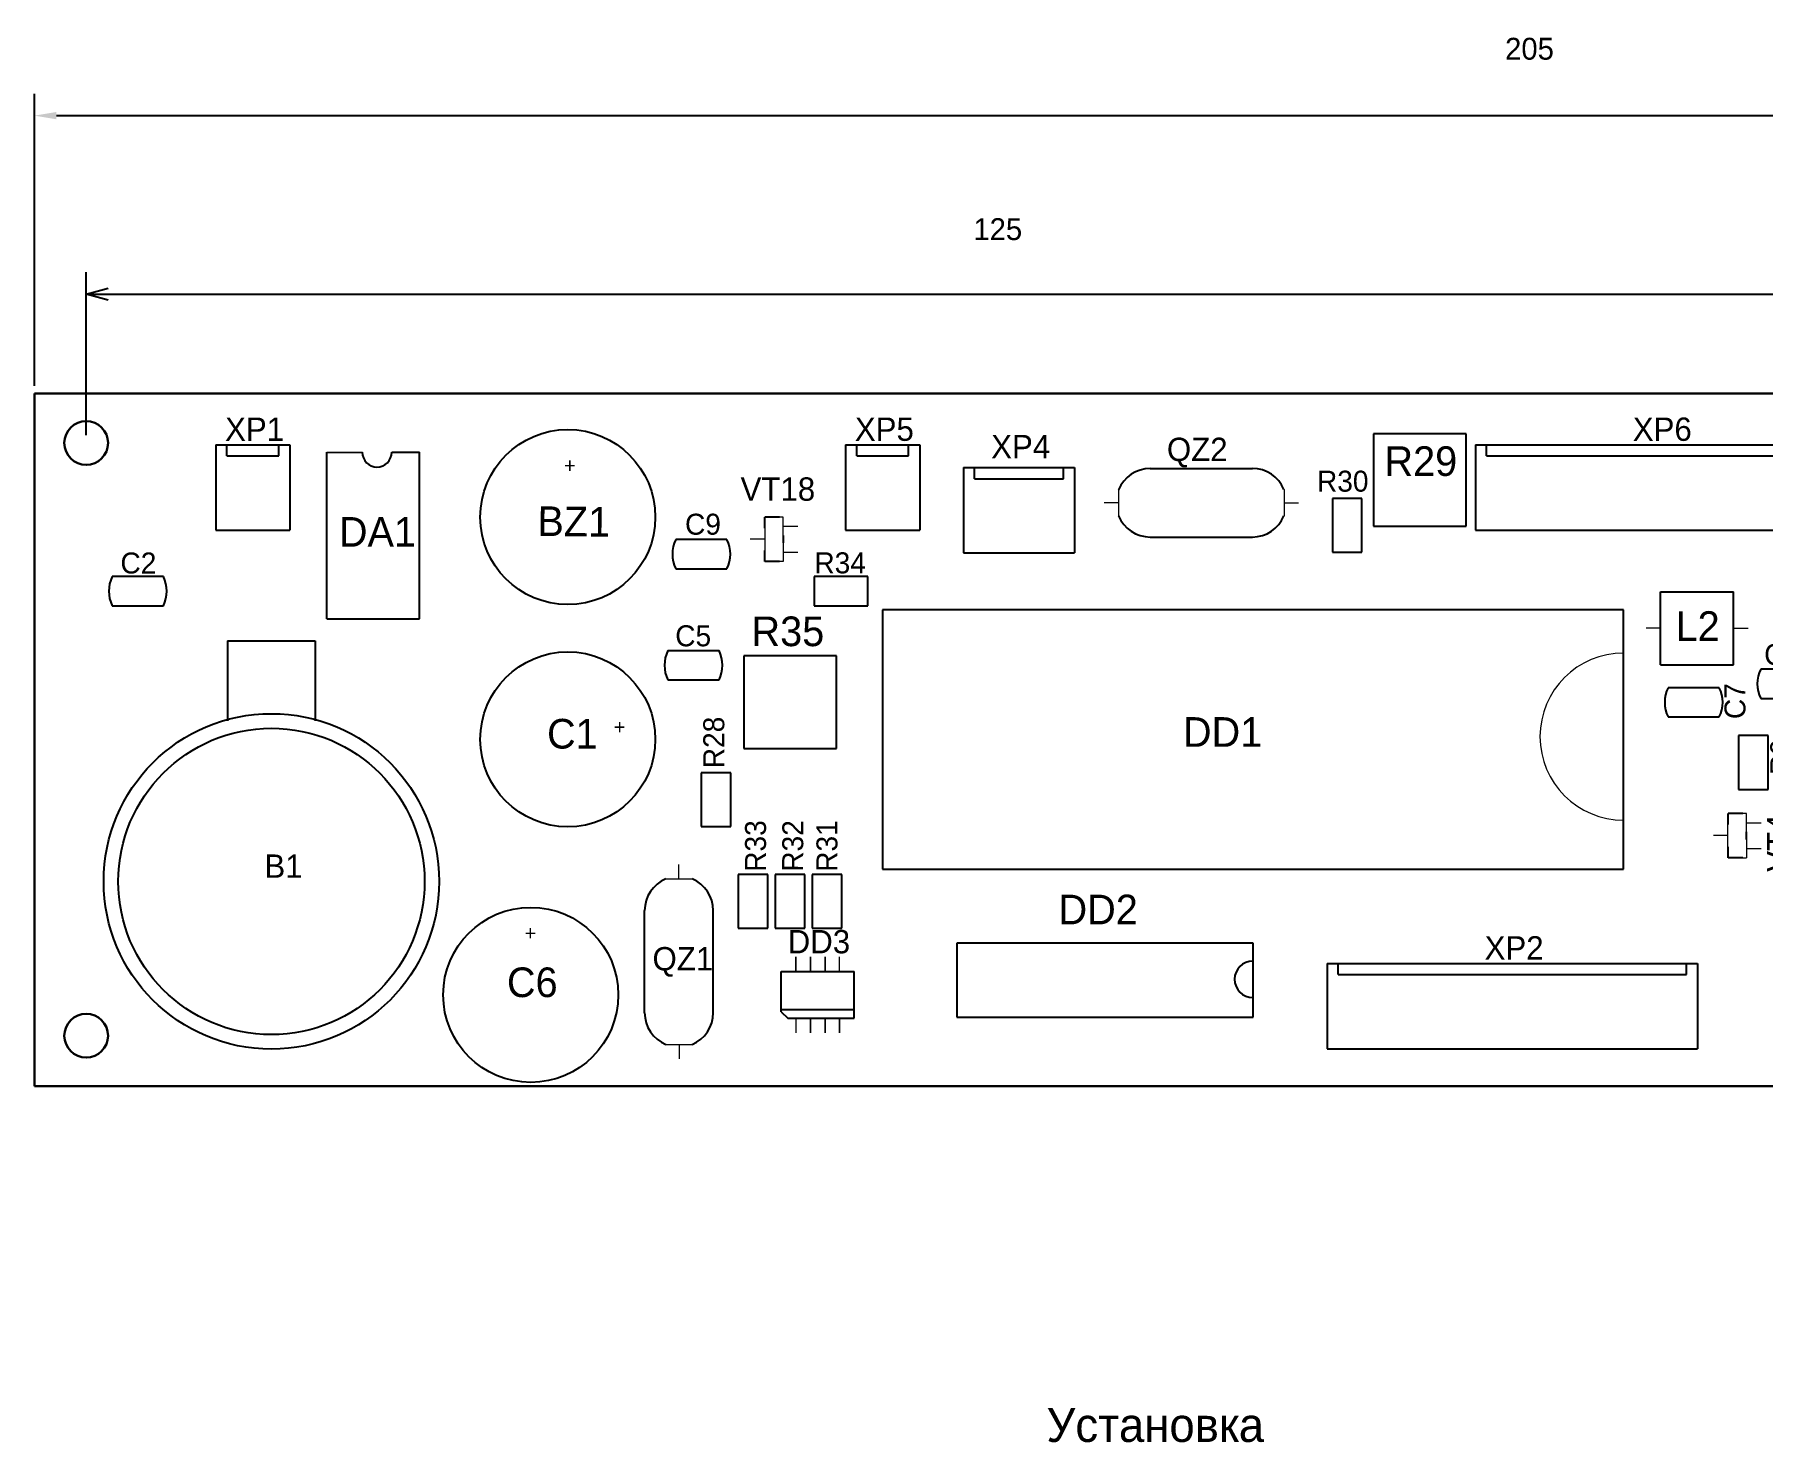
# Model space of a CAD drawing. Extents: x 129.9 to 167.8, y 72.4 to 96.
# Drawn here: x 131.44 to 145.66, y 84.41 to 95.99 of the extents above; entities that cross this region are included whole.
import ezdxf

# ---------------------------------------------------------------- set-up
doc = ezdxf.new("R2010")
doc.units = 0
doc.header["$MEASUREMENT"] = 0
doc.layers.get('0').update_dxf_attribs({"lineweight": 13})
doc.layers.add('BOARD', color=7, linetype='Continuous', lineweight=30)
doc.layers.add('текст', color=7, linetype='Continuous', lineweight=30)
doc.layers.add('TOP_SILK', color=7, linetype='Continuous')
doc.styles.add('GOSTA', font='12_100229_1.ttf')
doc.dimstyles.get("Standard").update_dxf_attribs({"dimtxt": 0.18, "dimasz": 0.18, "dimexe": 0.18, "dimexo": 0.0625, "dimgap": 0.09, "dimtad": 0, "dimtih": 1, "dimtoh": 1, "dimdec": 4, "dimzin": 0, "dimdsep": 46, "dimtxsty": 'Standard', "dimcen": 0.09, "dimadec": 0, "dimazin": 0, "dimtfac": 1, "dimtdec": 4, "dimtofl": 0, "dimtmove": 0, "dimatfit": 3, "dimfxl": 1, "dimtolj": 1, "dimtzin": 0, "dimarcsym": 0})

# ---------------------------------------------------------------- blocks, each defined once
blk = doc.blocks.new('R0805_653')
at = {"layer": 'TOP_SILK', "linetype": 'Continuous'}
for p, q in [((181.356, 81.534), (179.324, 81.534)), ((179.324, 81.534), (179.324, 77.851)), ((181.356, 77.851), (181.356, 81.534)), ((179.324, 77.851), (181.356, 77.851))]:
    blk.add_line(p, q, dxfattribs=at)
blk = doc.blocks.new('R9')
blk.add_blockref('R0805_653', (0, 0))
at = {"layer": 'TOP_SILK'}
blk.add_text('R9', height=1.44, rotation=90, dxfattribs=at).set_placement((182.95, 78.83))
blk = doc.blocks.new('R0805_721')
at = {"layer": 'TOP_SILK', "linetype": 'Continuous'}
for p, q in [((117.856, 72.009), (115.824, 72.009)), ((115.824, 72.009), (115.824, 68.326)), ((117.856, 68.326), (117.856, 72.009)), ((115.824, 68.326), (117.856, 68.326))]:
    blk.add_line(p, q, dxfattribs=at)
blk = doc.blocks.new('R31')
blk.add_blockref('R0805_721', (0, 0))
at = {"layer": 'TOP_SILK'}
blk.add_text('R31', height=1.44, rotation=90, dxfattribs=at).set_placement((117.55, 72.2))
blk = doc.blocks.new('R0805_732')
at = {"layer": 'TOP_SILK', "linetype": 'Continuous'}
for p, q in [((115.951, 92.456), (115.951, 90.424)), ((119.634, 92.456), (115.951, 92.456)), ((119.634, 90.424), (119.634, 92.456)), ((115.951, 90.424), (119.634, 90.424))]:
    blk.add_line(p, q, dxfattribs=at)
blk = doc.blocks.new('R34')
blk.add_blockref('R0805_732', (0, 0))
at = {"layer": 'TOP_SILK'}
blk.add_text('R34', height=1.44, dxfattribs=at).set_placement((115.97, 92.66))
blk = doc.blocks.new('SOT_23_743')
at = {"layer": 'TOP_SILK', "linetype": 'Continuous'}
for p, q in [((178.6128, 75.438), (178.6128, 76.2)), ((179.6288, 76.2), (178.6128, 76.2)), ((179.8828, 74.422), (179.8828, 74.93)), ((178.6128, 73.152), (178.6128, 73.914)), ((179.6288, 73.152), (178.6128, 73.152))]:
    blk.add_line(p, q, dxfattribs=at)
blk = doc.blocks.new('VT4')
at = {"linetype": 'Continuous'}
for p, q in [((179.88, 76.2), (179.63, 76.2)), ((179.88, 74.93), (179.88, 76.2)), ((178.61, 74.68), (177.61, 74.68)), ((178.61, 73.91), (178.61, 75.44)), ((179.88, 75.56), (180.88, 75.56)), ((179.88, 74.42), (179.88, 73.15)), ((179.88, 73.79), (180.88, 73.79)), ((179.63, 73.15), (179.88, 73.15))]:
    blk.add_line(p, q, dxfattribs=at)
blk.add_blockref('SOT_23_743', (0, 0))
at = {"layer": 'TOP_SILK'}
blk.add_text('VT4', height=1.6, rotation=90, dxfattribs=at).set_placement((182.89, 72.2))
blk = doc.blocks.new('C0805_820')
at = {"layer": 'TOP_SILK', "linetype": 'Continuous'}
for p, q in [((109.43, 87.36), (105.93, 87.36)), ((105.93, 85.36), (109.43, 85.36))]:
    blk.add_line(p, q, dxfattribs=at)
for centre, start, end in [((107.93, 86.36), 153.4, 206.6), ((107.43, 86.36), 333.4, 26.6)]:
    blk.add_arc(centre, 2.24, start, end, dxfattribs=at)
blk = doc.blocks.new('C5')
blk.add_blockref('C0805_820', (0, 0))
at = {"layer": 'TOP_SILK'}
blk.add_text('C5', height=1.44, dxfattribs=at).set_placement((106.43, 87.66))
blk = doc.blocks.new('R0805_831')
at = {"layer": 'TOP_SILK', "linetype": 'Continuous'}
for p, q in [((153.516, 97.794), (151.484, 97.794)), ((151.484, 97.794), (151.484, 94.111)), ((153.516, 94.111), (153.516, 97.794)), ((151.484, 94.111), (153.516, 94.111))]:
    blk.add_line(p, q, dxfattribs=at)
blk = doc.blocks.new('R30')
blk.add_blockref('R0805_831', (0, 0))
at = {"layer": 'TOP_SILK'}
blk.add_text('R30', height=1.44, dxfattribs=at).set_placement((150.43, 98.26))
blk = doc.blocks.new('C0805_843')
at = {"layer": 'TOP_SILK', "linetype": 'Continuous'}
for p, q in [((184.36, 86.09), (180.86, 86.09)), ((180.86, 84.09), (184.36, 84.09))]:
    blk.add_line(p, q, dxfattribs=at)
for centre, start, end in [((182.86, 85.09), 153.4, 206.6), ((182.36, 85.09), 333.4, 26.6)]:
    blk.add_arc(centre, 2.24, start, end, dxfattribs=at)
blk = doc.blocks.new('C8')
blk.add_blockref('C0805_843', (0, 0))
at = {"layer": 'TOP_SILK'}
blk.add_text('C8', height=1.44, dxfattribs=at).set_placement((181.09, 86.38))
blk = doc.blocks.new('C0805_934')
at = {"layer": 'TOP_SILK', "linetype": 'Continuous'}
for p, q in [((71.33, 92.44), (67.83, 92.44)), ((67.83, 90.44), (71.33, 90.44))]:
    blk.add_line(p, q, dxfattribs=at)
for centre, start, end in [((69.83, 91.44), 153.4, 206.6), ((69.33, 91.44), 333.4, 26.6)]:
    blk.add_arc(centre, 2.24, start, end, dxfattribs=at)
blk = doc.blocks.new('C2')
blk.add_blockref('C0805_934', (0, 0))
at = {"layer": 'TOP_SILK'}
blk.add_text('C2', height=1.44, dxfattribs=at).set_placement((68.39, 92.65))
blk = doc.blocks.new('XT_WF2_945')
at = {"layer": 'TOP_SILK', "linetype": 'Continuous'}
for p, q in [((74.93, 101.473), (74.93, 95.631)), ((74.93, 101.473), (80.01, 101.473)), ((75.692, 100.711), (75.692, 101.473)), ((75.692, 100.711), (79.248, 100.711)), ((79.248, 100.711), (79.248, 101.473)), ((80.01, 101.473), (80.01, 95.631)), ((74.93, 95.631), (80.01, 95.631))]:
    blk.add_line(p, q, dxfattribs=at)
blk = doc.blocks.new('XP1')
blk.add_blockref('XT_WF2_945', (0, 0))
at = {"layer": 'TOP_SILK'}
blk.add_text('XP1', height=1.6, dxfattribs=at).set_placement((75.56375, 101.745))
blk = doc.blocks.new('R0805_958')
at = {"layer": 'TOP_SILK', "linetype": 'Continuous'}
for p, q in [((110.236, 78.994), (108.204, 78.994)), ((108.204, 78.994), (108.204, 75.311)), ((110.236, 75.311), (110.236, 78.994)), ((108.204, 75.311), (110.236, 75.311))]:
    blk.add_line(p, q, dxfattribs=at)
blk = doc.blocks.new('R28')
blk.add_blockref('R0805_958', (0, 0))
at = {"layer": 'TOP_SILK'}
blk.add_text('R28', height=1.44, rotation=90, dxfattribs=at).set_placement((109.79, 79.3))
blk = doc.blocks.new('R0805_969')
at = {"layer": 'TOP_SILK', "linetype": 'Continuous'}
for p, q in [((112.776, 72.009), (110.744, 72.009)), ((110.744, 72.009), (110.744, 68.326)), ((112.776, 68.326), (112.776, 72.009)), ((110.744, 68.326), (112.776, 68.326))]:
    blk.add_line(p, q, dxfattribs=at)
blk = doc.blocks.new('R33')
blk.add_blockref('R0805_969', (0, 0))
at = {"layer": 'TOP_SILK'}
blk.add_text('R33', height=1.44, rotation=90, dxfattribs=at).set_placement((112.6525, 72.20061))
blk = doc.blocks.new('R0805_980')
at = {"layer": 'TOP_SILK', "linetype": 'Continuous'}
for p, q in [((115.316, 72.009), (113.284, 72.009)), ((113.284, 72.009), (113.284, 68.326)), ((115.316, 68.326), (115.316, 72.009)), ((113.284, 68.326), (115.316, 68.326))]:
    blk.add_line(p, q, dxfattribs=at)
blk = doc.blocks.new('R32')
blk.add_blockref('R0805_980', (0, 0))
at = {"layer": 'TOP_SILK'}
blk.add_text('R32', height=1.44, rotation=89.6230125, dxfattribs=at).set_placement((115.1925, 72.20061))
blk = doc.blocks.new('3362H_991')
at = {"layer": 'TOP_SILK', "linetype": 'Continuous'}
for p, q in [((111.125, 86.995), (111.125, 80.645)), ((117.475, 86.995), (111.125, 86.995)), ((117.475, 80.645), (117.475, 86.995)), ((111.125, 80.645), (117.475, 80.645))]:
    blk.add_line(p, q, dxfattribs=at)
blk = doc.blocks.new('R35')
blk.add_blockref('3362H_991', (0, 0))
at = {"layer": 'TOP_SILK'}
blk.add_text('R35', height=2.032, dxfattribs=at).set_placement((111.66, 87.67))
blk = doc.blocks.new('XT_WF2_1003')
at = {"layer": 'TOP_SILK', "linetype": 'Continuous'}
for p, q in [((118.11, 101.473), (118.11, 95.631)), ((118.11, 101.473), (123.19, 101.473)), ((118.872, 100.711), (118.872, 101.473)), ((118.872, 100.711), (122.428, 100.711)), ((122.428, 100.711), (122.428, 101.473)), ((123.19, 101.473), (123.19, 95.631)), ((118.11, 95.631), (123.19, 95.631))]:
    blk.add_line(p, q, dxfattribs=at)
blk = doc.blocks.new('XP5')
blk.add_blockref('XT_WF2_1003', (0, 0))
at = {"layer": 'TOP_SILK'}
blk.add_text('XP5', height=1.6, dxfattribs=at).set_placement((118.74375, 101.745))
blk = doc.blocks.new('IND_1027')
at = {"layer": 'TOP_SILK', "linetype": 'Continuous'}
for p, q in [((173.99, 86.4), (173.99, 91.4)), ((173.99, 91.4), (178.99, 91.4)), ((178.99, 86.4), (178.99, 91.4)), ((173.99, 86.4), (178.99, 86.4))]:
    blk.add_line(p, q, dxfattribs=at)
blk = doc.blocks.new('L2')
at = {"linetype": 'Continuous'}
for p, q in [((173.99, 91.4), (173.99, 90.4)), ((173.99, 88.9), (172.99, 88.9)), ((178.99, 88.9), (179.99, 88.9))]:
    blk.add_line(p, q, dxfattribs=at)
blk.add_blockref('IND_1027', (0, 0))
at = {"layer": 'TOP_SILK'}
blk.add_text('L2', height=2.032, dxfattribs=at).set_placement((175.02, 88.03))
blk = doc.blocks.new('C0805_1041')
at = {"layer": 'TOP_SILK', "linetype": 'Continuous'}
for p, q in [((178.01, 84.82), (174.51, 84.82)), ((174.51, 82.82), (178.01, 82.82))]:
    blk.add_line(p, q, dxfattribs=at)
for centre, start, end in [((176.51, 83.82), 153.4, 206.6), ((176.01, 83.82), 333.4, 26.6)]:
    blk.add_arc(centre, 2.24, start, end, dxfattribs=at)
blk = doc.blocks.new('C7')
blk.add_blockref('C0805_1041', (0, 0))
at = {"layer": 'TOP_SILK'}
blk.add_text('C7', height=1.44, rotation=90, dxfattribs=at).set_placement((179.81, 82.67))
blk = doc.blocks.new('SIP4_1257')
at = {"layer": 'TOP_SILK', "linetype": 'Continuous'}
for p, q in [((82.539, 100.955), (84.963, 100.965)), ((82.55, 89.535), (82.55, 100.965)), ((86.995, 100.965), (88.9, 100.965)), ((88.9, 89.535), (88.9, 100.965)), ((82.55, 89.535), (88.9, 89.535))]:
    blk.add_line(p, q, dxfattribs=at)
blk.add_arc((85.979, 100.965), 1.016, 180, 0, dxfattribs=at)
blk = doc.blocks.new('DA1')
blk.add_blockref('SIP4_1257', (0, 0))
at = {"layer": 'TOP_SILK'}
blk.add_text('DA1', height=2.032, dxfattribs=at).set_placement((83.37, 94.49))
blk = doc.blocks.new('B1')
at = {"layer": 'TOP_SILK', "linetype": 'Continuous'}
for p, q in [((75.74, 88.04), (75.74, 82.54)), ((75.74, 88.04), (81.74, 88.04)), ((81.74, 88.04), (81.74, 82.54))]:
    blk.add_line(p, q, dxfattribs=at)
for radius in [11.5, 10.5]:
    blk.add_circle((78.74, 71.54), radius, dxfattribs=at)
at = {"layer": 'TOP_SILK'}
blk.add_text('B1', height=1.6, dxfattribs=at).set_placement((78.26, 71.79))
blk = doc.blocks.new('C0805_1285')
at = {"layer": 'TOP_SILK', "linetype": 'Continuous'}
for p, q in [((109.97, 94.98), (106.47, 94.98)), ((106.47, 92.98), (109.97, 92.98))]:
    blk.add_line(p, q, dxfattribs=at)
for centre, start, end in [((108.47, 93.98), 153.4, 206.6), ((107.97, 93.98), 333.4, 26.6)]:
    blk.add_arc(centre, 2.24, start, end, dxfattribs=at)
blk = doc.blocks.new('C9')
blk.add_blockref('C0805_1285', (0, 0))
at = {"layer": 'TOP_SILK'}
blk.add_text('C9', height=1.44, dxfattribs=at).set_placement((107.1, 95.31))
blk = doc.blocks.new('HC49US_1296')
at = {"layer": 'TOP_SILK', "linetype": 'Continuous'}
for p, q in [((104.33, 62.54), (104.33, 69.54)), ((109.03, 62.54), (109.03, 69.54))]:
    blk.add_line(p, q, dxfattribs=at)
for centre, start, end in [((106.68, 69.54), 112.7, 180), ((106.68, 69.54), 0, 67.3), ((106.68, 62.54), 180, 247.8), ((106.68, 62.54), 292.5, 0)]:
    blk.add_arc(centre, 2.35, start, end, dxfattribs=at)
blk = doc.blocks.new('QZ1')
at = {"linetype": 'Continuous'}
for p, q in [((106.68, 71.71), (106.68, 72.71)), ((106.69, 60.37), (106.69, 59.37))]:
    blk.add_line(p, q, dxfattribs=at)
for points in [[(105.77, 71.71), (107.59, 71.71)], [(105.79, 60.36), (107.58, 60.37)]]:
    blk.add_lwpolyline(points, dxfattribs=at)
blk.add_blockref('HC49US_1296', (0, 0))
at = {"layer": 'TOP_SILK'}
blk.add_text('QZ1', height=1.6, dxfattribs=at).set_placement((104.87, 65.44))
blk = doc.blocks.new('DD3')
at = {"linetype": 'Continuous'}
for p, q in [((114.7, 65.36), (114.7, 66.36)), ((114.7, 66.36), (114.7, 65.36)), ((115.7, 65.36), (115.7, 66.36)), ((115.7, 66.36), (115.7, 65.36)), ((116.7, 65.36), (116.7, 66.36)), ((116.7, 66.36), (116.7, 65.36)), ((117.7, 65.36), (117.7, 66.36)), ((113.7, 65.36), (115.84, 65.36)), ((113.7, 65.36), (114.7, 65.36)), ((114.7, 65.36), (115.7, 65.36)), ((115.7, 65.36), (116.7, 65.36)), ((116.7, 65.36), (117.7, 65.36)), ((115.7, 62.16), (114.7, 62.16)), ((114.7, 62.16), (114.7, 61.16)), ((116.7, 62.16), (115.7, 62.16)), ((115.7, 62.16), (115.7, 61.16)), ((115.7, 61.16), (115.7, 62.16)), ((117.7, 62.16), (116.7, 62.16)), ((116.7, 62.16), (116.7, 61.16)), ((116.7, 61.16), (116.7, 62.16)), ((118.7, 62.16), (117.7, 62.16)), ((117.7, 62.16), (117.7, 61.16)), ((117.7, 61.16), (117.7, 62.16))]:
    blk.add_line(p, q, dxfattribs=at)
at = {"layer": 'TOP_SILK', "linetype": 'Continuous'}
for p, q in [((113.7, 65.36), (118.7, 65.36)), ((113.7, 62.61), (113.7, 65.36)), ((118.7, 62.16), (118.7, 65.36)), ((113.7, 62.76), (118.7, 62.76)), ((113.7, 62.61), (114.15, 62.16)), ((114.15, 62.16), (118.7, 62.16))]:
    blk.add_line(p, q, dxfattribs=at)
at = {"layer": 'TOP_SILK'}
blk.add_text('DD3', height=1.6, dxfattribs=at).set_placement((114.14, 66.61))
blk = doc.blocks.new('SOT_23_1328')
at = {"layer": 'TOP_SILK', "linetype": 'Continuous'}
for p, q in [((112.5728, 95.758), (112.5728, 96.52)), ((113.5888, 96.52), (112.5728, 96.52)), ((113.8428, 94.742), (113.8428, 95.25)), ((112.5728, 93.472), (112.5728, 94.234)), ((113.5888, 93.472), (112.5728, 93.472))]:
    blk.add_line(p, q, dxfattribs=at)
blk = doc.blocks.new('VT18')
at = {"linetype": 'Continuous'}
for p, q in [((113.84, 96.52), (113.59, 96.52)), ((113.84, 95.25), (113.84, 96.52)), ((112.57, 95), (111.57, 95)), ((112.57, 95.76), (112.57, 94.23)), ((113.84, 95.89), (114.84, 95.89)), ((113.84, 94.74), (113.84, 93.47)), ((113.84, 94.11), (114.84, 94.11)), ((113.84, 93.47), (113.59, 93.47))]:
    blk.add_line(p, q, dxfattribs=at)
blk.add_blockref('SOT_23_1328', (0, 0))
at = {"layer": 'TOP_SILK'}
blk.add_text('VT18', height=1.6, dxfattribs=at).set_placement((110.91, 97.64))
blk = doc.blocks.new('WF_3_1341')
at = {"layer": 'TOP_SILK', "linetype": 'Continuous'}
for p, q in [((126.19, 99.913), (126.19, 94.071)), ((126.19, 99.913), (133.81, 99.913)), ((126.952, 99.151), (126.952, 99.913)), ((133.048, 99.151), (133.048, 99.913)), ((133.81, 99.913), (133.81, 94.071)), ((126.952, 99.151), (133.048, 99.151)), ((126.19, 94.071), (133.81, 94.071))]:
    blk.add_line(p, q, dxfattribs=at)
blk = doc.blocks.new('XP4')
blk.add_blockref('WF_3_1341', (0, 0))
at = {"layer": 'TOP_SILK'}
blk.add_text('XP4', height=1.6, dxfattribs=at).set_placement((128.09, 100.55))
blk = doc.blocks.new('HC49US_1355')
at = {"layer": 'TOP_SILK', "linetype": 'Continuous'}
for p, q in [((139, 99.85), (146, 99.85)), ((139, 95.15), (146, 95.15))]:
    blk.add_line(p, q, dxfattribs=at)
for centre, start, end in [((139, 97.5), 90, 157.8), ((146, 97.5), 22.7, 90), ((139, 97.5), 202.5, 270), ((146, 97.5), 270, 337.3)]:
    blk.add_arc(centre, 2.35, start, end, dxfattribs=at)
blk = doc.blocks.new('QZ2')
at = {"linetype": 'Continuous'}
for p, q in [((136.82, 98.39), (136.83, 96.6)), ((148.17, 98.41), (148.17, 96.59)), ((136.83, 97.49), (135.83, 97.49)), ((148.17, 97.5), (149.17, 97.5))]:
    blk.add_line(p, q, dxfattribs=at)
blk.add_blockref('HC49US_1355', (0, 0))
at = {"layer": 'TOP_SILK'}
blk.add_text('QZ2', height=1.6, dxfattribs=at).set_placement((140.14, 100.36))
blk = doc.blocks.new('HCM12A_1463')
at = {"layer": 'TOP_SILK', "linetype": 'Continuous'}
blk.add_circle((99.06, 81.28), 6, dxfattribs=at)
blk = doc.blocks.new('C1')
blk.add_blockref('HCM12A_1463', (0, 0))
at = {"linetype": 'Continuous', "insert": (102.22, 82.63), "char_height": 1, "attachment_point": 1}
blk.add_mtext('+', dxfattribs=at)
at = {"layer": 'TOP_SILK'}
blk.add_text('C1', height=2.032, dxfattribs=at).set_placement((97.64, 80.65))
blk = doc.blocks.new('WF_10_1548')
at = {"layer": 'TOP_SILK', "linetype": 'Continuous'}
for p, q in [((161.29, 101.473), (161.29, 95.631)), ((161.29, 101.473), (186.69, 101.473)), ((162.052, 100.711), (162.052, 101.473)), ((162.052, 100.711), (185.928, 100.711)), ((185.928, 100.711), (185.928, 101.473)), ((186.69, 101.473), (186.69, 95.631)), ((161.29, 95.631), (186.69, 95.631))]:
    blk.add_line(p, q, dxfattribs=at)
blk = doc.blocks.new('XP6')
blk.add_blockref('WF_10_1548', (0, 0))
at = {"layer": 'TOP_SILK'}
blk.add_text('XP6', height=1.6, dxfattribs=at).set_placement((172.08375, 101.745))
blk = doc.blocks.new('HCM12A_1569')
at = {"layer": 'TOP_SILK', "linetype": 'Continuous'}
blk.add_circle((96.52, 63.5), 6, dxfattribs=at)
blk = doc.blocks.new('C6')
blk.add_blockref('HCM12A_1569', (0, 0))
at = {"linetype": 'Continuous', "insert": (96.11, 68.24), "char_height": 1, "attachment_point": 1}
blk.add_mtext_dynamic_manual_height_columns('+', width=0.8158, gutter_width=1, heights=[0], dxfattribs=at)
at = {"layer": 'TOP_SILK'}
blk.add_text('C6', height=2.032, dxfattribs=at).set_placement((94.89, 63.35))
blk = doc.blocks.new('BUZER_1576')
at = {"layer": 'TOP_SILK', "linetype": 'Continuous'}
blk.add_circle((99.06, 96.52), 6, dxfattribs=at)
blk = doc.blocks.new('BZ1')
blk.add_blockref('BUZER_1576', (0, 0))
at = {"linetype": 'Continuous', "insert": (98.81, 100.56), "char_height": 1, "attachment_point": 1}
blk.add_mtext_dynamic_manual_height_columns('+', width=0.9737, gutter_width=1, heights=[0], dxfattribs=at)
at = {"layer": 'TOP_SILK'}
blk.add_text('BZ1', height=2.032, rotation=359.3164, dxfattribs=at).set_placement((96.97, 95.23))
blk = doc.blocks.new('WF_10_1601')
at = {"layer": 'TOP_SILK', "linetype": 'Continuous'}
for p, q in [((151.13, 65.913), (151.13, 60.071)), ((151.13, 65.913), (176.53, 65.913)), ((151.892, 65.151), (151.892, 65.913)), ((175.768, 65.151), (175.768, 65.913)), ((176.53, 65.913), (176.53, 60.071)), ((151.892, 65.151), (175.768, 65.151)), ((151.13, 60.071), (176.53, 60.071))]:
    blk.add_line(p, q, dxfattribs=at)
blk = doc.blocks.new('XP2')
blk.add_blockref('WF_10_1601', (0, 0))
at = {"layer": 'TOP_SILK'}
blk.add_text('XP2', height=1.6, dxfattribs=at).set_placement((161.92375, 66.185))
blk = doc.blocks.new('3362H_1622')
at = {"layer": 'TOP_SILK', "linetype": 'Continuous'}
for p, q in [((154.305, 102.235), (154.305, 95.885)), ((160.655, 102.235), (154.305, 102.235)), ((160.655, 95.885), (160.655, 102.235)), ((154.305, 95.885), (160.655, 95.885))]:
    blk.add_line(p, q, dxfattribs=at)
blk = doc.blocks.new('R29')
blk.add_blockref('3362H_1622', (0, 0))
at = {"layer": 'TOP_SILK'}
blk.add_text('R29', height=2.032, dxfattribs=at).set_placement((155.06, 99.34))
blk = doc.blocks.new('DIP40_INC_1634')
at = {"layer": 'TOP_SILK', "linetype": 'Continuous'}
for p, q in [((171.45, 90.17), (120.65, 90.17)), ((120.65, 90.17), (120.65, 72.39)), ((171.45, 72.39), (171.45, 90.17)), ((120.65, 72.39), (171.45, 72.39))]:
    blk.add_line(p, q, dxfattribs=at)
blk = doc.blocks.new('DD1')
at = {"linetype": 'Continuous'}
blk.add_line((171.45, 90.17), (171.45, 84.44), dxfattribs=at)
blk.add_line((171.45, 90.17), (171.45, 84.44), dxfattribs=at)
blk.add_arc((171.45, 81.47), 5.73, 90, 270, dxfattribs=at)
blk.add_blockref('DIP40_INC_1634', (0, 0))
at = {"layer": 'TOP_SILK'}
blk.add_text('DD1', height=2.032, rotation=0.0073, dxfattribs=at).set_placement((141.24, 80.77))
blk = doc.blocks.new('DIP16_1682')
at = {"layer": 'TOP_SILK', "linetype": 'Continuous'}
for p, q in [((146.05, 67.31), (125.73, 67.31)), ((125.73, 67.31), (125.73, 62.23)), ((146.05, 62.23), (146.05, 67.31)), ((125.73, 62.23), (146.05, 62.23))]:
    blk.add_line(p, q, dxfattribs=at)
blk.add_arc((146.03, 64.83), 1.25, 90, 270, dxfattribs=at)
blk = doc.blocks.new('DD2')
blk.add_blockref('DIP16_1682', (0, 0))
at = {"layer": 'TOP_SILK'}
blk.add_text('DD2', height=2.032, dxfattribs=at).set_placement((132.71, 68.6))
blk = doc.blocks.new('_Open30')
at = {"color": 0, "linetype": 'ByBlock', "lineweight": -2}
for p, q in [((-1, 0.268), (0, 0)), ((0, 0), (-1, -0.268)), ((0, 0), (-1, 0))]:
    blk.add_line(p, q, dxfattribs=at)
blk = doc.blocks.new('*D420')
at = {"layer": 'BOARD', "color": 0, "linetype": 'Continuous', "lineweight": -2, "transparency": 16777216}
for p, q in [((131.869, 92.693), (131.869, 94.034)), ((146.869, 92.651), (146.869, 94.034)), ((132.049, 93.854), (146.689, 93.854))]:
    blk.add_line(p, q, dxfattribs=at)
at = {"layer": 'Defpoints', "color": 0, "linetype": 'Continuous', "transparency": 16777216}
for p in [(146.869, 93.854), (131.869, 92.63), (146.869, 92.589)]:
    blk.add_point(p, dxfattribs=at)
at = {"layer": 'BOARD', "color": 0, "linetype": 'Continuous', "lineweight": -2, "transparency": 16777216, "xscale": 0.18, "yscale": 0.18, "zscale": 0.18, "rotation": 180}
blk.add_blockref('_Open30', (131.869, 93.854), dxfattribs=at)
at = {"layer": 'BOARD', "color": 0, "linetype": 'Continuous', "lineweight": -2, "transparency": 16777216, "xscale": 0.18, "yscale": 0.18, "zscale": 0.18}
blk.add_blockref('_Open30', (146.869, 93.854), dxfattribs=at)
at = {"layer": 'BOARD', "color": 0, "linetype": 'Continuous', "transparency": 16777216, "insert": (139.369, 94.388), "char_height": 0.18, "attachment_point": 5}
blk.add_mtext('\\A1;125', dxfattribs=at)
blk = doc.blocks.new('*D424')
at = {"layer": 'BOARD', "color": 0, "linetype": 'Continuous', "lineweight": -2, "transparency": 16777216}
for p, q in [((131.444, 93.101), (131.444, 95.503)), ((156.044, 93.101), (156.044, 95.503)), ((131.624, 95.323), (155.864, 95.323))]:
    blk.add_line(p, q, dxfattribs=at)
at = {"layer": 'BOARD', "color": 0, "linetype": 'Continuous', "transparency": 16777216}
for points in [[(131.624, 95.353), (131.624, 95.293), (131.444, 95.323)], [(155.864, 95.353), (155.864, 95.293), (156.044, 95.323)]]:
    blk.add_solid(points, dxfattribs=at)
at = {"layer": 'Defpoints', "color": 0, "linetype": 'Continuous', "transparency": 16777216}
for p in [(156.044, 95.323), (131.444, 93.038), (156.044, 93.038)]:
    blk.add_point(p, dxfattribs=at)
at = {"layer": 'BOARD', "color": 0, "linetype": 'Continuous', "transparency": 16777216, "insert": (143.744, 95.872), "char_height": 0.18, "attachment_point": 5}
blk.add_mtext('\\A1;205', dxfattribs=at)

msp = doc.modelspace()

# ---------------------------------------------------------------- linework, layer by layer
at = {"layer": 'BOARD', "linetype": 'Continuous'}
for p, q in [((131.44381, 93.03801), (131.44381, 87.33801)), ((135.64381, 93.03801), (131.44381, 93.03801)), ((156.04381, 93.03801), (135.64381, 93.03801)), ((132.32513, 91.60473), (132.32513, 91.60473)), ((131.44381, 87.33801), (151.54381, 87.33801))]:
    msp.add_line(p, q, dxfattribs=at)
for centre in [(131.86861, 92.63001), (131.86861, 87.75321), (131.86861, 87.75321)]:
    msp.add_circle(centre, 0.18, dxfattribs=at)

# ---------------------------------------------------------------- block references
at = {"xscale": 0.12, "yscale": 0.12, "zscale": 0.12}
for name, p in [('XP1', (123.94381, 80.43801)), ('XP5', (123.94381, 80.43801)), ('XP6', (123.94381, 80.43801)), ('BZ1', (123.94381, 80.43801)), ('XP4', (123.94381, 80.43801)), ('R29', (123.94381, 80.43801)), ('DA1', (123.94381, 80.43801)), ('QZ2', (123.94381, 80.43801)), ('VT18', (123.94381, 80.43801)), ('R30', (123.94381, 80.43801)), ('C9', (123.94381, 80.43801)), ('C2', (123.94381, 80.43801)), ('R34', (123.94381, 80.43801)), ('L2', (123.94381, 80.43801)), ('C5', (123.94381, 80.43801)), ('R35', (123.94381, 80.43801)), ('DD1', (123.94381, 80.43801)), ('B1', (123.94381, 80.43801)), ('C1', (123.94381, 80.43801)), ('C8', (123.94381, 80.43801)), ('C7', (123.94381, 80.43801)), ('R28', (123.94381, 80.43801)), ('R9', (123.94381, 80.43801)), ('VT4', (123.94381, 80.43801)), ('R33', (123.94381, 80.43801)), ('R32', (123.94381, 80.43801)), ('R31', (123.94381, 80.43801)), ('QZ1', (123.94381, 80.43801)), ('DD2', (123.94381, 80.43801)), ('C6', (123.94381, 80.46916)), ('DD3', (123.94381, 80.43801)), ('XP2', (123.94381, 80.43801))]:
    msp.add_blockref(name, p, dxfattribs=at)

# ---------------------------------------------------------------- texts
at = {"layer": 'текст', "linetype": 'Continuous', "style": 'GOSTA'}
msp.add_text('Установка', height=0.28, dxfattribs=at).set_placement((139.76946, 84.41134))

# ---------------------------------------------------------------- dimensions: what is measured, and where the dimension line sits
at = {"layer": 'BOARD', "linetype": 'Continuous'}
for base, p1, p2, text, override, picture, middle in [((156.04381, 95.32272), (131.44381, 93.03801), (156.04381, 93.03801), '205', {"dimtmove": 2}, '*D424', (143.74381, 95.87182)), ((146.86855, 93.85397), (131.86861, 92.63001), (146.86855, 92.58898), '125', {"dimblk1": 'Open30', "dimblk2": 'Open30', "dimsah": 1, "dimtmove": 2}, '*D420', (139.36858, 94.38801))]:
    dim = msp.add_linear_dim(base=base, p1=p1, p2=p2, text=text, dimstyle='Standard', override=override, dxfattribs=at)
    dim.commit()
    dim.dimension.update_dxf_attribs({"geometry": picture, "text_midpoint": middle, "dimtype": 160})

doc.saveas('drawing.dxf')
